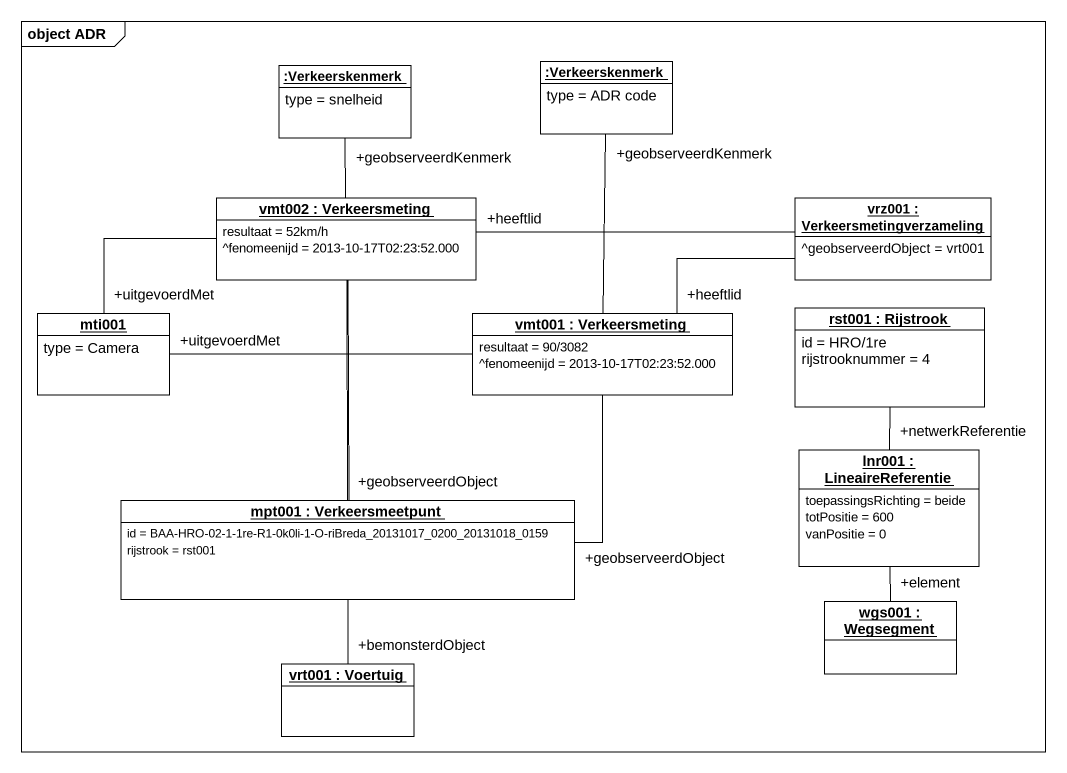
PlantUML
@startuml
mainframe object ADR
hide circle
hide empty members
object ":Verkeerskenmerk" as Verkeerskenmerk {
  type = snelheid
}
object ":Verkeerskenmerk" as Verkeerskenmerk_2 {
  type = ADR code
}
object "vmt002 : Verkeersmeting" as vmt002 {
  resultaat = 52km/h
  ^fenomeenijd = 2013-10-17T02:23:52.000
}
object "vrz001 : Verkeersmetingverzameling" as vrz001 {
  ^geobserveerdObject = vrt001
}
object mti001 {
  type = Camera
}
object "vmt001 : Verkeersmeting" as vmt001 {
  resultaat = 90/3082
  ^fenomeenijd = 2013-10-17T02:23:52.000
}
object "rst001 : Rijstrook" as rst001 {
  id = HRO/1re
  rijstrooknummer = 4
}
object "lnr001 : LineaireReferentie" as lnr001 {
  toepassingsRichting = beide
  totPositie = 600
  vanPositie = 0
}
object "mpt001 : Verkeersmeetpunt" as mpt001 {
  id = BAA-HRO-02-1-1re-R1-0k0li-1-O-riBreda_20131017_0200_20131018_0159
  rijstrook = rst001
}
object "wgs001 : Wegsegment" as wgs001
object "vrt001 : Voertuig" as vrt001
vmt002 -up- "+geobserveerdKenmerk" Verkeerskenmerk
vmt002 -left- "+uitgevoerdMet" mti001
vmt002 -- "+geobserveerdObject" mpt001
vmt002 -- mpt001
vrz001 -left- "+heeftlid" vmt002
vrz001 -left- "+heeftlid" vmt001
vmt001 -up- "+geobserveerdKenmerk" Verkeerskenmerk_2
vmt001 -left- "+uitgevoerdMet" mti001
vmt001 -- "+geobserveerdObject" mpt001
rst001 -- "+netwerkReferentie" lnr001
lnr001 -- "+element" wgs001
mpt001 -- "+bemonsterdObject" vrt001
@enduml
